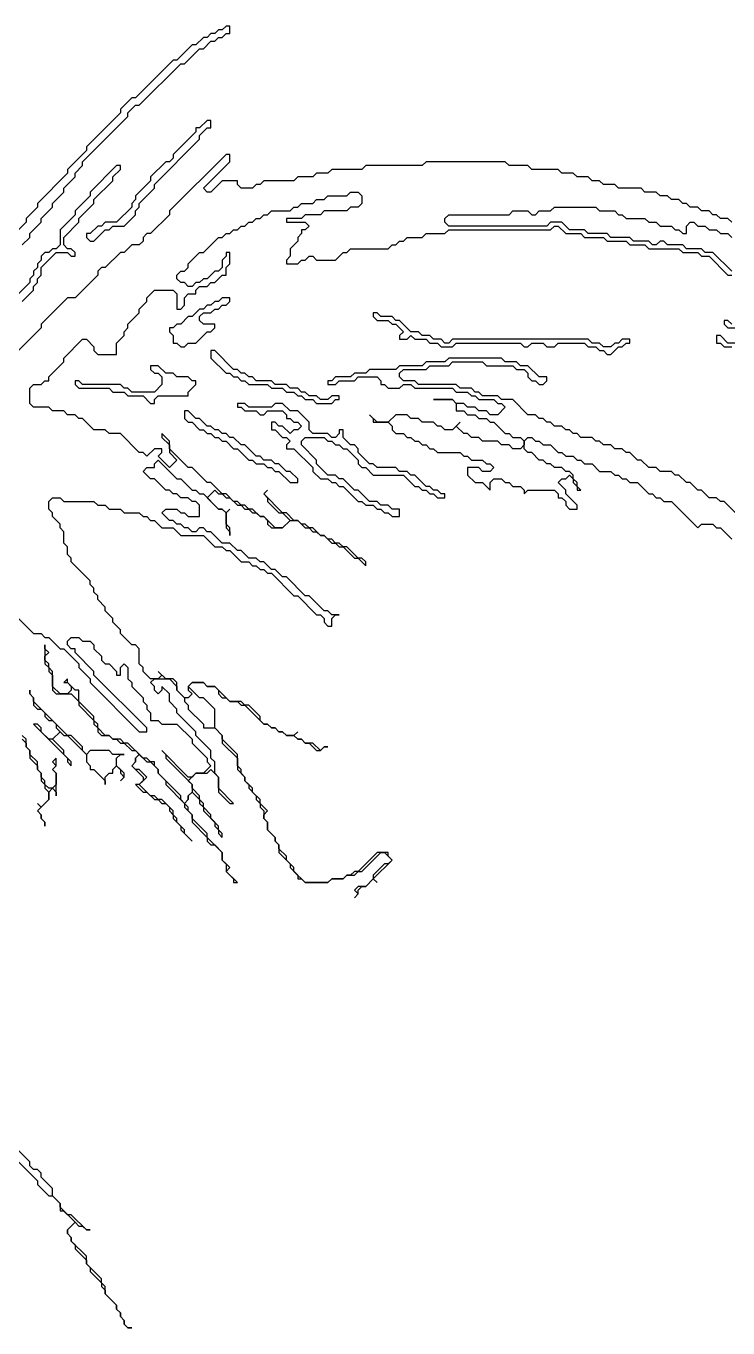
# Model space of a CAD drawing. Header units: metres. Extents: x 0 to 100, y 0 to 128.
# Drawn here: x 42.23 to 46.88, y 119.43 to 128.05 of the extents above; entities that cross this region are included whole.
import ezdxf

# ---------------------------------------------------------------- set-up
doc = ezdxf.new("R2010")
doc.units = ezdxf.units.M

msp = doc.modelspace()

# ---------------------------------------------------------------- linework, layer by layer
for points in [[(42.2, 126.6), (42.25, 126.65), (42.25, 126.675), (42.325, 126.75), (42.325, 126.775), (42.4, 126.85), (42.4, 126.875), (42.475, 126.95), (42.475, 126.975), (42.55, 127.05), (42.55, 127.075), (42.6, 127.125), (42.6, 127.15), (42.9, 127.45), (42.9, 127.475), (42.95, 127.525), (42.975, 127.525), (43.25, 127.8), (43.275, 127.8), (43.375, 127.9), (43.4, 127.9), (43.45, 127.95), (43.475, 127.95), (43.5, 127.975), (43.525, 127.975), (43.55, 128), (43.575, 128), (43.575, 128.05), (43.55, 128.05), (43.525, 128.025), (43.5, 128.025), (43.475, 128), (43.45, 128), (43.425, 127.975), (43.4, 127.975), (43.35, 127.925), (43.325, 127.925), (43.225, 127.825), (43.2, 127.825), (42.95, 127.575), (42.925, 127.575), (42.85, 127.5), (42.85, 127.475), (42.625, 127.25), (42.625, 127.225), (42.5, 127.1), (42.5, 127.075), (42.3, 126.875), (42.3, 126.85), (42.225, 126.775), (42.225, 126.75), (42.075, 126.6)], [(46.9, 126.75), (46.875, 126.775), (46.825, 126.775), (46.8, 126.8), (46.775, 126.8), (46.75, 126.825), (46.7, 126.825), (46.675, 126.85), (46.625, 126.85), (46.6, 126.875), (46.575, 126.875), (46.55, 126.9), (46.5, 126.9), (46.475, 126.925), (46.425, 126.925), (46.4, 126.95), (46.325, 126.95), (46.3, 126.975), (46.15, 126.975), (46.125, 127), (46.05, 127), (46.025, 127.025), (45.975, 127.025), (45.95, 127.05), (45.875, 127.05), (45.85, 127.075), (45.775, 127.075), (45.75, 127.1), (45.575, 127.1), (45.55, 127.125), (45.425, 127.125), (45.4, 127.15), (44.875, 127.15), (44.85, 127.125), (44.475, 127.125), (44.45, 127.1), (44.25, 127.1), (44.225, 127.075), (44.15, 127.075), (44.125, 127.05), (44.025, 127.05), (44, 127.025), (43.8, 127.025), (43.775, 127), (43.75, 127), (43.725, 126.975), (43.65, 126.975), (43.625, 127), (43.625, 127.025), (43.525, 127.025), (43.45, 126.95), (43.425, 126.95), (43.4, 126.975), (43.575, 127.15), (43.575, 127.2), (43.55, 127.2), (43.175, 126.825), (43.175, 126.8), (43.05, 126.675), (43.025, 126.675), (43, 126.65), (43, 126.625), (42.975, 126.6), (42.925, 126.6), (42.875, 126.55), (42.85, 126.55), (42.75, 126.45), (42.725, 126.45), (42.7, 126.425), (42.7, 126.4), (42.55, 126.25), (42.5, 126.25), (42.325, 126.075), (42.325, 126.05), (42.175, 125.9)], [(42.2, 126.225), (42.275, 126.3), (42.275, 126.325), (42.3, 126.35), (42.3, 126.375), (42.325, 126.4), (42.325, 126.45), (42.425, 126.55), (42.5, 126.55), (42.525, 126.525), (42.55, 126.525), (42.55, 126.55), (42.525, 126.575), (42.5, 126.575), (42.475, 126.6), (42.475, 126.65), (42.575, 126.75), (42.575, 126.775), (42.675, 126.875), (42.675, 126.9), (42.8, 127.025), (42.8, 127.05), (42.85, 127.1), (42.85, 127.125), (42.825, 127.125), (42.65, 126.95), (42.65, 126.925), (42.55, 126.825), (42.55, 126.8), (42.45, 126.7), (42.45, 126.6), (42.425, 126.575), (42.4, 126.575), (42.375, 126.55), (42.35, 126.55), (42.325, 126.525), (42.325, 126.5), (42.3, 126.475), (42.3, 126.45), (42.275, 126.425), (42.275, 126.4), (42.25, 126.375), (42.25, 126.35), (42.125, 126.225)], [(42.175, 124.125), (42.275, 124.025), (42.325, 124.025), (42.35, 124), (42.375, 124), (42.45, 123.925), (42.475, 123.925), (42.575, 123.825), (42.575, 123.8), (42.65, 123.725), (42.65, 123.7), (42.975, 123.375), (43.025, 123.375), (43.025, 123.4), (42.675, 123.75), (42.675, 123.775), (42.55, 123.9), (42.55, 123.925), (42.525, 123.925), (42.5, 123.95), (42.5, 123.975), (42.525, 124), (42.575, 124), (42.6, 123.975), (42.65, 123.975), (42.675, 123.95), (42.675, 123.925), (42.725, 123.875), (42.725, 123.85), (42.75, 123.825), (42.775, 123.825), (42.825, 123.775), (42.825, 123.75), (42.85, 123.75), (42.85, 123.8), (42.875, 123.825), (42.9, 123.8), (42.9, 123.725), (42.925, 123.7), (42.925, 123.675), (43, 123.6), (43, 123.575), (43.025, 123.55), (43.025, 123.525), (43.05, 123.5), (43.05, 123.45), (43.1, 123.45), (43.125, 123.425), (43.225, 123.425), (43.325, 123.325), (43.325, 123.3), (43.425, 123.2), (43.425, 123.175), (43.45, 123.15), (43.4, 123.1), (43.35, 123.1), (43.325, 123.075), (43.3, 123.075), (43.125, 123.25), (43.15, 123.225), (43.15, 123.2), (43.325, 123.025), (43.325, 122.975), (43.3, 122.95), (43.3, 122.925), (43.275, 122.9), (43.25, 122.925), (43.25, 122.95), (43.1, 123.1), (43.1, 123.125), (43.075, 123.15), (43.075, 123.175), (43.05, 123.175), (43.025, 123.2), (43, 123.2), (42.9, 123.3), (42.875, 123.3), (42.85, 123.325), (42.8, 123.325), (42.775, 123.35), (42.75, 123.35), (42.7, 123.4), (42.7, 123.425), (42.675, 123.45), (42.675, 123.475), (42.575, 123.575), (42.575, 123.65), (42.55, 123.65), (42.5, 123.7), (42.5, 123.725), (42.475, 123.7), (42.5, 123.7), (42.525, 123.675), (42.525, 123.65), (42.5, 123.625), (42.45, 123.625), (42.4, 123.675), (42.4, 123.775), (42.375, 123.8), (42.375, 123.825), (42.35, 123.85), (42.35, 123.875), (42.375, 123.9), (42.35, 123.925), (42.35, 123.95), (42.35, 123.825), (42.375, 123.8), (42.375, 123.775), (42.4, 123.75), (42.4, 123.65), (42.425, 123.625), (42.525, 123.625), (42.575, 123.575), (42.575, 123.55), (42.675, 123.45), (42.675, 123.425), (42.7, 123.4), (42.7, 123.375), (42.725, 123.35), (42.775, 123.35), (42.8, 123.325), (42.825, 123.325), (42.85, 123.3), (42.875, 123.3), (42.925, 123.25), (42.95, 123.25), (42.975, 123.225), (42.95, 123.2), (42.95, 123.175), (42.925, 123.15), (43, 123.075), (43, 123.05), (42.975, 123.025), (42.95, 123.025), (43, 122.975), (43.025, 122.975), (43.075, 122.925), (43.1, 122.925), (43.125, 122.9), (43.15, 122.9), (43.175, 122.875), (43.175, 122.85), (43.2, 122.825), (43.2, 122.8), (43.25, 122.75), (43.25, 122.725), (43.325, 122.65), (43.275, 122.7), (43.275, 122.725), (43.225, 122.775), (43.225, 122.8), (43.2, 122.825), (43.2, 122.85), (43.125, 122.925), (43.1, 122.925), (43.075, 122.95), (43.05, 122.95), (42.975, 123.025), (43.025, 123.075), (42.975, 123.125), (42.95, 123.125), (42.925, 123.15), (42.95, 123.175), (42.95, 123.2), (42.975, 123.225), (43.025, 123.175), (43.05, 123.175), (43.1, 123.125), (43.1, 123.1), (43.15, 123.05), (43.15, 123.025), (43.275, 122.9), (43.275, 122.875), (43.325, 122.825), (43.325, 122.775), (43.425, 122.675), (43.425, 122.65), (43.45, 122.625), (43.475, 122.625), (43.525, 122.575), (43.525, 122.525), (43.55, 122.5), (43.55, 122.45), (43.6, 122.4), (43.6, 122.375), (43.625, 122.375), (43.55, 122.45), (43.575, 122.475), (43.525, 122.525), (43.525, 122.575), (43.425, 122.675), (43.425, 122.7), (43.325, 122.8), (43.325, 122.825), (43.3, 122.85), (43.3, 122.875), (43.275, 122.9), (43.3, 122.925), (43.3, 122.95), (43.325, 122.975), (43.375, 122.925), (43.375, 122.9), (43.4, 122.875), (43.4, 122.85), (43.475, 122.775), (43.475, 122.75), (43.5, 122.725), (43.5, 122.7), (43.525, 122.675), (43.525, 122.7), (43.5, 122.725), (43.5, 122.75), (43.45, 122.8), (43.45, 122.825), (43.4, 122.875), (43.4, 122.9), (43.375, 122.925), (43.375, 122.95), (43.325, 123), (43.325, 123.025), (43.3, 123.05), (43.35, 123.1), (43.425, 123.1), (43.45, 123.125), (43.5, 123.075), (43.5, 122.975), (43.575, 122.9), (43.6, 122.9), (43.5, 123), (43.5, 123.075), (43.475, 123.1), (43.475, 123.175), (43.45, 123.2), (43.45, 123.25), (43.35, 123.35), (43.35, 123.375), (43.225, 123.5), (43.225, 123.525), (43.175, 123.575), (43.175, 123.625), (43.125, 123.675), (43.125, 123.65), (43.1, 123.625), (43.075, 123.65), (43.075, 123.675), (43.05, 123.7), (43.075, 123.725), (43.175, 123.725), (43.225, 123.675), (43.225, 123.65), (43.275, 123.6), (43.275, 123.575), (43.3, 123.55), (43.3, 123.525), (43.4, 123.425), (43.4, 123.4), (43.475, 123.4), (43.525, 123.35), (43.525, 123.3), (43.625, 123.2), (43.625, 123.125), (43.675, 123.075), (43.675, 123.05), (43.7, 123.025), (43.7, 123), (43.75, 122.95), (43.75, 122.925), (43.775, 122.9), (43.775, 122.875), (43.8, 122.85), (43.8, 122.8), (43.825, 122.775), (43.825, 122.725), (43.875, 122.675), (43.875, 122.65), (43.9, 122.625), (43.9, 122.575), (43.975, 122.5), (43.975, 122.475), (44.025, 122.425), (44.025, 122.4), (44.05, 122.4), (44.075, 122.375), (44.225, 122.375), (44.25, 122.4), (44.325, 122.4), (44.35, 122.425), (44.4, 122.425), (44.425, 122.45), (44.45, 122.45), (44.575, 122.575), (44.6, 122.575), (44.65, 122.525), (44.625, 122.5), (44.6, 122.5), (44.525, 122.425), (44.525, 122.4), (44.475, 122.35), (44.425, 122.35), (44.4, 122.325), (44.425, 122.3), (44.4, 122.275), (44.425, 122.3), (44.425, 122.325), (44.45, 122.35), (44.475, 122.35), (44.525, 122.4), (44.55, 122.375), (44.525, 122.4), (44.65, 122.525), (44.625, 122.55), (44.625, 122.575), (44.55, 122.575), (44.425, 122.45), (44.4, 122.45), (44.375, 122.425), (44.35, 122.425), (44.325, 122.4), (44.25, 122.4), (44.225, 122.375), (44.075, 122.375), (44, 122.45), (44, 122.475), (43.95, 122.525), (43.95, 122.55), (43.9, 122.6), (43.9, 122.625), (43.875, 122.65), (43.875, 122.675), (43.825, 122.725), (43.825, 122.775), (43.8, 122.8), (43.8, 122.825), (43.825, 122.85), (43.775, 122.9), (43.775, 122.925), (43.725, 122.975), (43.725, 123), (43.675, 123.05), (43.675, 123.075), (43.65, 123.1), (43.65, 123.125), (43.625, 123.15), (43.625, 123.225), (43.525, 123.325), (43.525, 123.35), (43.475, 123.4), (43.475, 123.525), (43.4, 123.6), (43.375, 123.6), (43.3, 123.675), (43.325, 123.7), (43.4, 123.7), (43.425, 123.675), (43.475, 123.675), (43.5, 123.65), (43.5, 123.625), (43.525, 123.6), (43.55, 123.6), (43.575, 123.575), (43.625, 123.575), (43.65, 123.55), (43.675, 123.55), (43.8, 123.425), (43.825, 123.425), (43.85, 123.4), (43.875, 123.4), (43.9, 123.375), (43.925, 123.375), (43.95, 123.35), (44, 123.35), (44.025, 123.325), (44.05, 123.325), (44.075, 123.3), (44.1, 123.3), (44.15, 123.25), (44.175, 123.25), (44.2, 123.275), (44.225, 123.275), (44.2, 123.275), (44.175, 123.25), (44.125, 123.3), (44.075, 123.3), (44.05, 123.325), (44.025, 123.325), (44, 123.35), (44.025, 123.375), (44, 123.35), (43.95, 123.35), (43.925, 123.375), (43.9, 123.375), (43.875, 123.4), (43.85, 123.4), (43.825, 123.425), (43.8, 123.425), (43.775, 123.45), (43.775, 123.475), (43.7, 123.55), (43.675, 123.55), (43.65, 123.575), (43.575, 123.575), (43.475, 123.675), (43.425, 123.675), (43.4, 123.7), (43.325, 123.7), (43.3, 123.675), (43.3, 123.65), (43.325, 123.625), (43.3, 123.6), (43.275, 123.6), (43.225, 123.65), (43.225, 123.7), (43.2, 123.725), (43.15, 123.725), (43.1, 123.775), (43.125, 123.75), (43.1, 123.725), (43.05, 123.725), (43, 123.775), (43, 123.8), (42.975, 123.825), (42.975, 123.925), (42.95, 123.95), (42.925, 123.95), (42.85, 124.025), (42.85, 124.05), (42.8, 124.1), (42.8, 124.125), (42.75, 124.175), (42.75, 124.2), (42.7, 124.25), (42.7, 124.275), (42.675, 124.3), (42.675, 124.325), (42.65, 124.35), (42.65, 124.375), (42.525, 124.5), (42.525, 124.525), (42.5, 124.55), (42.5, 124.6), (42.475, 124.625), (42.475, 124.7), (42.45, 124.725), (42.45, 124.75), (42.4, 124.8), (42.4, 124.825), (42.375, 124.85), (42.375, 124.9), (42.4, 124.925), (42.45, 124.925), (42.475, 124.9), (42.675, 124.9), (42.7, 124.875), (42.75, 124.875), (42.775, 124.85), (42.85, 124.85), (42.875, 124.825), (42.975, 124.825), (43, 124.8), (43.025, 124.8), (43.05, 124.775), (43.075, 124.775), (43.125, 124.725), (43.2, 124.725), (43.25, 124.675), (43.4, 124.675), (43.475, 124.6), (43.525, 124.6), (43.55, 124.575), (43.575, 124.575), (43.65, 124.5), (43.7, 124.5), (43.725, 124.475), (43.75, 124.475), (43.775, 124.45), (43.8, 124.45), (43.825, 124.425), (43.85, 124.425), (44, 124.275), (44.025, 124.275), (44.15, 124.15), (44.175, 124.15), (44.2, 124.125), (44.2, 124.1), (44.225, 124.075), (44.25, 124.075), (44.25, 124.125), (44.275, 124.15), (44.3, 124.15), (44.25, 124.15), (44.225, 124.175), (44.2, 124.175), (44.1, 124.275), (44.075, 124.275), (43.95, 124.4), (43.925, 124.4), (43.875, 124.45), (43.85, 124.45), (43.8, 124.5), (43.775, 124.5), (43.75, 124.525), (43.7, 124.525), (43.65, 124.575), (43.625, 124.575), (43.575, 124.625), (43.525, 124.625), (43.45, 124.7), (43.425, 124.7), (43.4, 124.725), (43.375, 124.725), (43.35, 124.7), (43.325, 124.7), (43.3, 124.725), (43.275, 124.725), (43.25, 124.75), (43.225, 124.75), (43.2, 124.775), (43.175, 124.775), (43.125, 124.825), (43.15, 124.85), (43.225, 124.85), (43.25, 124.825), (43.275, 124.825), (43.3, 124.8), (43.375, 124.8), (43.375, 124.875), (43.35, 124.9), (43.325, 124.9), (43.3, 124.925), (43.25, 124.925), (43.225, 124.95), (43.2, 124.95), (43.175, 124.975), (43.15, 124.975), (43.075, 125.05), (43.05, 125.05), (43, 125.1), (43.025, 125.125), (43.075, 125.125), (43.075, 125.15), (43.1, 125.175), (43.225, 125.05), (43.25, 125.05), (43.325, 124.975), (43.35, 124.975), (43.375, 124.95), (43.4, 124.95), (43.5, 124.85), (43.525, 124.85), (43.55, 124.825), (43.55, 124.725), (43.575, 124.7), (43.575, 124.675), (43.575, 124.725), (43.55, 124.75), (43.55, 124.825), (43.575, 124.85), (43.55, 124.825), (43.525, 124.85), (43.5, 124.85), (43.425, 124.925), (43.475, 124.975), (43.5, 124.95), (43.525, 124.95), (43.55, 124.925), (43.575, 124.925), (43.625, 124.875), (43.65, 124.875), (43.675, 124.85), (43.7, 124.85), (43.725, 124.825), (43.75, 124.825), (43.775, 124.8), (43.8, 124.8), (43.825, 124.775), (43.825, 124.75), (43.85, 124.725), (43.925, 124.725), (43.975, 124.775), (44.025, 124.775), (44.075, 124.725), (44.1, 124.725), (44.125, 124.7), (44.15, 124.7), (44.175, 124.675), (44.2, 124.675), (44.25, 124.625), (44.275, 124.625), (44.3, 124.6), (44.325, 124.6), (44.4, 124.525), (44.425, 124.525), (44.475, 124.475), (44.475, 124.5), (44.45, 124.525), (44.425, 124.525), (44.35, 124.6), (44.325, 124.6), (44.3, 124.625), (44.275, 124.625), (44.25, 124.65), (44.225, 124.65), (44.2, 124.675), (44.175, 124.675), (44.125, 124.725), (44.1, 124.725), (44.075, 124.75), (44.05, 124.75), (44.025, 124.775), (44, 124.775), (43.95, 124.825), (43.925, 124.825), (43.8, 124.95), (43.825, 124.975), (43.8, 124.95), (43.825, 124.925), (43.825, 124.9), (43.9, 124.825), (43.925, 124.825), (43.975, 124.775), (43.925, 124.725), (43.875, 124.725), (43.8, 124.8), (43.775, 124.8), (43.725, 124.85), (43.7, 124.85), (43.675, 124.875), (43.65, 124.875), (43.625, 124.9), (43.6, 124.9), (43.55, 124.95), (43.525, 124.95), (43.45, 125.025), (43.425, 125.025), (43.325, 125.125), (43.3, 125.125), (43.175, 125.25), (43.175, 125.3), (43.125, 125.35), (43.125, 125.325), (43.175, 125.275), (43.175, 125.225), (43.225, 125.175), (43.175, 125.125), (43.1, 125.2), (43.125, 125.225), (43.125, 125.25), (43.075, 125.25), (43.025, 125.2), (43, 125.225), (42.975, 125.225), (42.85, 125.35), (42.775, 125.35), (42.75, 125.375), (42.675, 125.375), (42.6, 125.45), (42.575, 125.45), (42.55, 125.475), (42.5, 125.475), (42.475, 125.5), (42.4, 125.5), (42.375, 125.525), (42.275, 125.525), (42.25, 125.55), (42.25, 125.65), (42.275, 125.675), (42.325, 125.675), (42.35, 125.7), (42.375, 125.7), (42.375, 125.725), (42.475, 125.825), (42.475, 125.85), (42.6, 125.975), (42.625, 125.975), (42.675, 125.925), (42.675, 125.9), (42.7, 125.875), (42.825, 125.875), (42.825, 125.95), (42.875, 126), (42.875, 126.025), (42.9, 126.05), (42.9, 126.075), (42.975, 126.15), (42.975, 126.175), (43.025, 126.225), (43.025, 126.25), (43.075, 126.3), (43.2, 126.3), (43.225, 126.275), (43.225, 126.175), (43.25, 126.175), (43.275, 126.2), (43.275, 126.25), (43.3, 126.275), (43.35, 126.275), (43.35, 126.3), (43.375, 126.325), (43.425, 126.325), (43.45, 126.35), (43.475, 126.35), (43.525, 126.4), (43.55, 126.4), (43.55, 126.45), (43.575, 126.475), (43.575, 126.55), (43.55, 126.55), (43.55, 126.525), (43.525, 126.5), (43.525, 126.45), (43.5, 126.425), (43.475, 126.425), (43.425, 126.375), (43.4, 126.375), (43.375, 126.35), (43.35, 126.35), (43.325, 126.325), (43.3, 126.325), (43.275, 126.35), (43.25, 126.35), (43.225, 126.375), (43.225, 126.4), (43.25, 126.425), (43.275, 126.425), (43.3, 126.45), (43.3, 126.475), (43.375, 126.55), (43.4, 126.55), (43.5, 126.65), (43.525, 126.65), (43.55, 126.675), (43.575, 126.675), (43.6, 126.7), (43.625, 126.7), (43.65, 126.725), (43.675, 126.725), (43.7, 126.75), (43.725, 126.75), (43.75, 126.775), (43.775, 126.775), (43.8, 126.8), (43.825, 126.8), (43.85, 126.825), (43.975, 126.825), (44, 126.85), (44.025, 126.85), (44.05, 126.875), (44.125, 126.875), (44.15, 126.9), (44.2, 126.9), (44.225, 126.925), (44.35, 126.925), (44.375, 126.95), (44.425, 126.95), (44.45, 126.925), (44.45, 126.875), (44.425, 126.85), (44.375, 126.85), (44.35, 126.825), (44.2, 126.825), (44.175, 126.8), (44.075, 126.8), (44.05, 126.775), (43.95, 126.775), (43.95, 126.75), (44.075, 126.75), (44.1, 126.725), (44.075, 126.7), (44.05, 126.7), (44.05, 126.675), (44.025, 126.65), (44.025, 126.625), (43.975, 126.575), (43.975, 126.525), (43.95, 126.5), (43.95, 126.475), (44.025, 126.475), (44.05, 126.5), (44.075, 126.5), (44.1, 126.525), (44.125, 126.525), (44.15, 126.5), (44.275, 126.5), (44.325, 126.55), (44.35, 126.55), (44.375, 126.575), (44.625, 126.575), (44.65, 126.6), (44.675, 126.6), (44.7, 126.625), (44.725, 126.625), (44.75, 126.65), (44.85, 126.65), (44.875, 126.675), (45, 126.675), (45.025, 126.7), (45.7, 126.7), (45.725, 126.725), (45.75, 126.725), (45.8, 126.675), (45.9, 126.675), (45.925, 126.65), (46.05, 126.65), (46.075, 126.625), (46.2, 126.625), (46.225, 126.6), (46.325, 126.6), (46.35, 126.575), (46.55, 126.575), (46.575, 126.55), (46.675, 126.55), (46.7, 126.525), (46.75, 126.525), (46.875, 126.4), (46.9, 126.4)], [(46.9, 126.425), (46.775, 126.55), (46.725, 126.55), (46.7, 126.575), (46.6, 126.575), (46.575, 126.6), (46.475, 126.6), (46.45, 126.625), (46.425, 126.625), (46.4, 126.6), (46.375, 126.6), (46.35, 126.625), (46.25, 126.625), (46.225, 126.65), (46.1, 126.65), (46.075, 126.675), (45.95, 126.675), (45.925, 126.7), (45.825, 126.7), (45.775, 126.75), (45.7, 126.75), (45.675, 126.725), (45.025, 126.725), (45, 126.75), (45, 126.775), (45.025, 126.8), (45.425, 126.8), (45.45, 126.825), (45.55, 126.825), (45.575, 126.8), (45.6, 126.8), (45.625, 126.825), (45.7, 126.825), (45.725, 126.85), (46, 126.85), (46.025, 126.825), (46.125, 126.825), (46.15, 126.8), (46.175, 126.8), (46.2, 126.775), (46.325, 126.775), (46.35, 126.75), (46.4, 126.75), (46.425, 126.725), (46.5, 126.725), (46.525, 126.7), (46.55, 126.7), (46.575, 126.675), (46.6, 126.675), (46.6, 126.725), (46.625, 126.75), (46.65, 126.75), (46.675, 126.725), (46.725, 126.725), (46.75, 126.7), (46.8, 126.7), (46.825, 126.675), (46.875, 126.675), (46.9, 126.65)], [(46.9, 126.075), (46.875, 126.1), (46.85, 126.1), (46.85, 126.075), (46.875, 126.05), (46.925, 126.05)], [(46.925, 125.95), (46.875, 125.95), (46.825, 126), (46.8, 126), (46.8, 125.95), (46.825, 125.95), (46.85, 125.925), (46.9, 125.925)], [(46.925, 124.825), (46.85, 124.9), (46.825, 124.9), (46.8, 124.925), (46.75, 124.925), (46.7, 124.975), (46.675, 124.975), (46.625, 125.025), (46.6, 125.025), (46.55, 125.075), (46.525, 125.075), (46.5, 125.1), (46.425, 125.1), (46.4, 125.125), (46.35, 125.125), (46.3, 125.175), (46.275, 125.175), (46.225, 125.225), (46.2, 125.225), (46.175, 125.25), (46.125, 125.25), (46.1, 125.275), (46.05, 125.275), (46.025, 125.3), (46, 125.3), (45.975, 125.325), (45.9, 125.325), (45.875, 125.35), (45.85, 125.35), (45.825, 125.375), (45.8, 125.375), (45.775, 125.4), (45.725, 125.4), (45.7, 125.425), (45.675, 125.425), (45.65, 125.45), (45.625, 125.45), (45.6, 125.475), (45.55, 125.475), (45.45, 125.575), (45.375, 125.575), (45.35, 125.6), (45.25, 125.6), (45.225, 125.625), (45.2, 125.625), (45.175, 125.65), (45.1, 125.65), (45.075, 125.675), (44.825, 125.675), (44.8, 125.7), (44.725, 125.7), (44.7, 125.725), (44.7, 125.75), (44.725, 125.775), (44.875, 125.775), (44.9, 125.8), (45.025, 125.8), (45.05, 125.825), (45.25, 125.825), (45.275, 125.8), (45.45, 125.8), (45.475, 125.775), (45.525, 125.775), (45.55, 125.75), (45.55, 125.725), (45.575, 125.7), (45.6, 125.7), (45.625, 125.675), (45.65, 125.675), (45.675, 125.7), (45.675, 125.725), (45.625, 125.725), (45.55, 125.8), (45.5, 125.8), (45.475, 125.825), (45.4, 125.825), (45.375, 125.85), (45.025, 125.85), (45, 125.825), (44.875, 125.825), (44.85, 125.8), (44.7, 125.8), (44.675, 125.775), (44.5, 125.775), (44.475, 125.75), (44.4, 125.75), (44.375, 125.725), (44.275, 125.725), (44.25, 125.7), (44.225, 125.7), (44.225, 125.675), (44.275, 125.675), (44.3, 125.7), (44.4, 125.7), (44.425, 125.725), (44.55, 125.725), (44.575, 125.7), (44.575, 125.675), (44.6, 125.675), (44.625, 125.65), (44.7, 125.65), (44.725, 125.675), (44.775, 125.675), (44.8, 125.65), (45.05, 125.65), (45.075, 125.625), (45.15, 125.625), (45.175, 125.6), (45.2, 125.6), (45.225, 125.575), (45.325, 125.575), (45.35, 125.55), (45.375, 125.55), (45.4, 125.525), (45.35, 125.475), (45.3, 125.475), (45.275, 125.5), (45.225, 125.5), (45.2, 125.525), (45.15, 125.525), (45.125, 125.55), (45.075, 125.55), (45.05, 125.575), (44.925, 125.575), (45.05, 125.575), (45.075, 125.55), (45.075, 125.5), (45.125, 125.5), (45.15, 125.475), (45.2, 125.475), (45.225, 125.45), (45.275, 125.45), (45.3, 125.425), (45.325, 125.425), (45.4, 125.35), (45.425, 125.35), (45.45, 125.325), (45.5, 125.325), (45.525, 125.3), (45.525, 125.275), (45.5, 125.25), (45.45, 125.25), (45.425, 125.275), (45.375, 125.275), (45.35, 125.3), (45.25, 125.3), (45.225, 125.325), (45.175, 125.325), (45.15, 125.35), (45.125, 125.35), (45.075, 125.4), (45.1, 125.425), (45.05, 125.375), (45, 125.375), (44.975, 125.4), (44.95, 125.4), (44.925, 125.425), (44.85, 125.425), (44.825, 125.45), (44.775, 125.45), (44.75, 125.475), (44.675, 125.475), (44.625, 125.425), (44.55, 125.425), (44.5, 125.475), (44.525, 125.45), (44.525, 125.425), (44.625, 125.425), (44.65, 125.4), (44.65, 125.375), (44.675, 125.35), (44.725, 125.35), (44.75, 125.325), (44.775, 125.325), (44.8, 125.3), (44.825, 125.3), (44.85, 125.275), (44.875, 125.275), (44.9, 125.25), (44.925, 125.25), (44.95, 125.225), (45.1, 125.225), (45.125, 125.2), (45.15, 125.2), (45.175, 125.175), (45.25, 125.175), (45.275, 125.15), (45.3, 125.15), (45.325, 125.125), (45.3, 125.1), (45.25, 125.1), (45.225, 125.125), (45.15, 125.125), (45.15, 125.075), (45.2, 125.025), (45.25, 125.025), (45.3, 124.975), (45.3, 125.025), (45.325, 125.05), (45.375, 125.05), (45.4, 125.025), (45.425, 125.025), (45.45, 125), (45.5, 125), (45.525, 124.975), (45.525, 124.95), (45.55, 124.975), (45.725, 124.975), (45.75, 124.95), (45.75, 124.925), (45.775, 124.925), (45.8, 124.9), (45.8, 124.875), (45.825, 124.85), (45.875, 124.85), (45.875, 124.875), (45.8, 124.95), (45.8, 124.975), (45.75, 125.025), (45.775, 125.05), (45.8, 125.05), (45.825, 125.075), (45.85, 125.05), (45.85, 125.025), (45.875, 125), (45.875, 124.975), (45.9, 124.975), (45.875, 125), (45.875, 125.025), (45.85, 125.05), (45.85, 125.075), (45.825, 125.1), (45.8, 125.1), (45.775, 125.125), (45.725, 125.125), (45.7, 125.15), (45.675, 125.15), (45.65, 125.175), (45.625, 125.175), (45.575, 125.225), (45.55, 125.225), (45.525, 125.25), (45.525, 125.3), (45.55, 125.325), (45.575, 125.325), (45.6, 125.3), (45.625, 125.3), (45.65, 125.275), (45.7, 125.275), (45.75, 125.225), (45.775, 125.225), (45.8, 125.2), (45.85, 125.2), (45.875, 125.175), (45.9, 125.175), (45.925, 125.15), (45.975, 125.15), (46.025, 125.1), (46.1, 125.1), (46.125, 125.075), (46.15, 125.075), (46.175, 125.05), (46.2, 125.05), (46.225, 125.025), (46.275, 125.025), (46.35, 124.95), (46.375, 124.95), (46.4, 124.925), (46.425, 124.925), (46.45, 124.9), (46.5, 124.9), (46.675, 124.725), (46.7, 124.75), (46.775, 124.75), (46.8, 124.725), (46.825, 124.725), (46.9, 124.65)], [(42.2, 123.325), (42.225, 123.3), (42.225, 123.275), (42.25, 123.25), (42.25, 123.2), (42.3, 123.15), (42.3, 123.125), (42.325, 123.1), (42.325, 123.05), (42.35, 123.025), (42.35, 123), (42.375, 122.975), (42.375, 122.925), (42.325, 122.875), (42.3, 122.9), (42.325, 122.875), (42.3, 122.85), (42.325, 122.825), (42.325, 122.8), (42.35, 122.775), (42.35, 122.75), (42.35, 122.775), (42.325, 122.8), (42.325, 122.825), (42.3, 122.85), (42.375, 122.925), (42.375, 122.975), (42.4, 123), (42.425, 122.975), (42.425, 122.95), (42.425, 123.1), (42.4, 123.125), (42.425, 123.15), (42.425, 123.2), (42.4, 123.175), (42.425, 123.15), (42.4, 123.125), (42.425, 123.1), (42.425, 123.025), (42.4, 123), (42.375, 123), (42.35, 123.025), (42.35, 123.05), (42.325, 123.075), (42.325, 123.1), (42.3, 123.125), (42.3, 123.175), (42.25, 123.225), (42.25, 123.25), (42.225, 123.275), (42.225, 123.325), (42.2, 123.35)], [(42.15, 120.55), (42.3, 120.4), (42.3, 120.375), (42.375, 120.3), (42.4, 120.3), (42.45, 120.25), (42.45, 120.2), (42.475, 120.2), (42.55, 120.125), (42.5, 120.075), (42.5, 120.05), (42.525, 120.025), (42.525, 120), (42.55, 119.975), (42.55, 119.95), (42.625, 119.875), (42.625, 119.85), (42.65, 119.825), (42.65, 119.8), (42.725, 119.725), (42.725, 119.7), (42.75, 119.675), (42.75, 119.65), (42.825, 119.575), (42.825, 119.55), (42.85, 119.525), (42.85, 119.5), (42.875, 119.475), (42.875, 119.45), (42.9, 119.425), (42.925, 119.425), (42.9, 119.425), (42.875, 119.45), (42.875, 119.475), (42.85, 119.5), (42.85, 119.525), (42.825, 119.55), (42.825, 119.575), (42.75, 119.65), (42.75, 119.7), (42.725, 119.725), (42.725, 119.75), (42.625, 119.85), (42.625, 119.9), (42.525, 120), (42.525, 120.025), (42.5, 120.05), (42.5, 120.075), (42.55, 120.125), (42.575, 120.1), (42.6, 120.1), (42.625, 120.075), (42.65, 120.075), (42.625, 120.075), (42.525, 120.175), (42.5, 120.175), (42.45, 120.225), (42.45, 120.25), (42.4, 120.3), (42.4, 120.35), (42.325, 120.425), (42.325, 120.45), (42.3, 120.475), (42.275, 120.475), (42.25, 120.5), (42.25, 120.525), (42.15, 120.625)]]:
    msp.add_lwpolyline(points)
for points in [[(43.425, 127.425), (43.375, 127.375), (43.35, 127.375), (43.35, 127.35), (43.2, 127.2), (43.2, 127.175), (43.175, 127.15), (43.15, 127.15), (43.05, 127.05), (43.05, 127.025), (42.95, 126.925), (42.95, 126.9), (42.925, 126.875), (42.925, 126.85), (42.825, 126.75), (42.75, 126.75), (42.725, 126.725), (42.7, 126.725), (42.65, 126.675), (42.625, 126.675), (42.625, 126.65), (42.65, 126.625), (42.675, 126.625), (42.75, 126.7), (42.775, 126.7), (42.8, 126.725), (42.875, 126.725), (42.95, 126.8), (42.95, 126.825), (42.975, 126.85), (42.975, 126.875), (43.075, 126.975), (43.075, 127), (43.375, 127.3), (43.375, 127.325), (43.425, 127.375), (43.45, 127.375), (43.45, 127.425)], [(43.525, 126.25), (43.5, 126.225), (43.475, 126.225), (43.45, 126.2), (43.425, 126.2), (43.4, 126.175), (43.375, 126.175), (43.325, 126.125), (43.3, 126.125), (43.25, 126.075), (43.225, 126.075), (43.2, 126.05), (43.175, 126.05), (43.175, 126.025), (43.2, 126), (43.2, 125.95), (43.225, 125.95), (43.25, 125.925), (43.275, 125.925), (43.3, 125.95), (43.35, 125.95), (43.425, 126.025), (43.45, 126.025), (43.475, 126.05), (43.475, 126.075), (43.4, 126.075), (43.375, 126.1), (43.375, 126.125), (43.4, 126.15), (43.45, 126.15), (43.475, 126.175), (43.5, 126.175), (43.525, 126.2), (43.55, 126.2), (43.575, 126.225), (43.575, 126.25)], [(44.525, 126.15), (44.525, 126.125), (44.55, 126.1), (44.625, 126.1), (44.65, 126.075), (44.675, 126.075), (44.725, 126.025), (44.7, 126), (44.7, 125.975), (44.75, 125.975), (44.775, 126), (44.8, 125.975), (44.875, 125.975), (44.9, 125.95), (44.95, 125.95), (44.975, 125.925), (45.05, 125.925), (45.075, 125.95), (45.5, 125.95), (45.525, 125.925), (45.55, 125.925), (45.575, 125.95), (45.65, 125.95), (45.675, 125.925), (45.725, 125.925), (45.75, 125.95), (45.925, 125.95), (45.95, 125.925), (46, 125.925), (46.025, 125.9), (46.05, 125.9), (46.075, 125.875), (46.1, 125.875), (46.15, 125.925), (46.175, 125.925), (46.2, 125.95), (46.225, 125.95), (46.225, 125.975), (46.175, 125.975), (46.15, 125.95), (46.125, 125.95), (46.1, 125.925), (46.05, 125.925), (46.025, 125.95), (45.975, 125.95), (45.95, 125.975), (45.05, 125.975), (45.025, 125.95), (45, 125.95), (44.975, 125.975), (44.925, 125.975), (44.9, 126), (44.85, 126), (44.825, 126.025), (44.775, 126.025), (44.7, 126.1), (44.675, 126.1), (44.65, 126.125), (44.575, 126.125), (44.55, 126.15)], [(43.45, 125.9), (43.45, 125.85), (43.55, 125.75), (43.575, 125.75), (43.6, 125.725), (43.625, 125.725), (43.65, 125.7), (43.675, 125.7), (43.7, 125.675), (43.825, 125.675), (43.85, 125.65), (43.925, 125.65), (43.95, 125.625), (44, 125.625), (44.025, 125.6), (44.05, 125.6), (44.075, 125.575), (44.125, 125.575), (44.15, 125.55), (44.25, 125.55), (44.275, 125.575), (44.3, 125.575), (44.3, 125.6), (44.25, 125.6), (44.225, 125.575), (44.175, 125.575), (44.15, 125.6), (44.1, 125.6), (44.075, 125.625), (44.05, 125.625), (44.025, 125.65), (43.975, 125.65), (43.95, 125.675), (43.875, 125.675), (43.85, 125.7), (43.75, 125.7), (43.725, 125.725), (43.7, 125.725), (43.675, 125.75), (43.65, 125.75), (43.625, 125.775), (43.6, 125.775), (43.475, 125.9)], [(43.05, 125.8), (43.05, 125.775), (43.075, 125.75), (43.1, 125.75), (43.125, 125.725), (43.125, 125.675), (43.075, 125.625), (42.925, 125.625), (42.9, 125.65), (42.875, 125.65), (42.85, 125.675), (42.6, 125.675), (42.575, 125.7), (42.55, 125.7), (42.55, 125.675), (42.575, 125.65), (42.775, 125.65), (42.8, 125.625), (42.875, 125.625), (42.9, 125.6), (43, 125.6), (43.05, 125.55), (43.075, 125.55), (43.075, 125.575), (43.1, 125.6), (43.3, 125.6), (43.3, 125.625), (43.35, 125.675), (43.35, 125.7), (43.325, 125.7), (43.3, 125.725), (43.225, 125.725), (43.2, 125.75), (43.15, 125.75), (43.1, 125.8)], [(43.275, 125.5), (43.275, 125.45), (43.3, 125.425), (43.325, 125.425), (43.375, 125.375), (43.4, 125.375), (43.425, 125.35), (43.45, 125.35), (43.475, 125.325), (43.5, 125.325), (43.525, 125.3), (43.55, 125.3), (43.6, 125.25), (43.625, 125.25), (43.7, 125.175), (43.725, 125.175), (43.75, 125.15), (43.8, 125.15), (43.825, 125.125), (43.85, 125.125), (43.875, 125.1), (43.9, 125.1), (43.975, 125.025), (44.025, 125.025), (44.025, 125.05), (43.975, 125.1), (43.95, 125.1), (43.9, 125.15), (43.875, 125.15), (43.85, 125.175), (43.8, 125.175), (43.775, 125.2), (43.75, 125.2), (43.675, 125.275), (43.65, 125.275), (43.6, 125.325), (43.575, 125.325), (43.55, 125.35), (43.525, 125.35), (43.5, 125.375), (43.475, 125.375), (43.45, 125.4), (43.425, 125.4), (43.375, 125.45), (43.35, 125.45), (43.3, 125.5)], [(43.625, 125.55), (43.625, 125.525), (43.65, 125.525), (43.675, 125.5), (43.75, 125.5), (43.775, 125.475), (43.8, 125.475), (43.825, 125.5), (43.925, 125.5), (43.95, 125.475), (43.95, 125.45), (43.975, 125.45), (44, 125.425), (44.025, 125.425), (44.05, 125.4), (44.025, 125.375), (44, 125.375), (43.975, 125.35), (43.925, 125.4), (43.9, 125.4), (43.875, 125.425), (43.85, 125.425), (43.85, 125.375), (43.875, 125.375), (43.925, 125.325), (43.95, 125.325), (43.975, 125.3), (43.95, 125.275), (43.95, 125.25), (44, 125.25), (44.125, 125.125), (44.125, 125.1), (44.175, 125.05), (44.225, 125.05), (44.25, 125.025), (44.275, 125.025), (44.3, 125), (44.325, 125), (44.425, 124.9), (44.45, 124.9), (44.475, 124.875), (44.525, 124.875), (44.55, 124.85), (44.575, 124.85), (44.6, 124.825), (44.625, 124.825), (44.65, 124.8), (44.7, 124.8), (44.7, 124.85), (44.65, 124.85), (44.625, 124.875), (44.575, 124.875), (44.55, 124.9), (44.5, 124.9), (44.425, 124.975), (44.4, 124.975), (44.325, 125.05), (44.3, 125.05), (44.275, 125.075), (44.225, 125.075), (44.15, 125.15), (44.15, 125.175), (44.05, 125.275), (44.05, 125.3), (44.075, 125.325), (44.2, 125.325), (44.225, 125.3), (44.25, 125.3), (44.275, 125.275), (44.3, 125.275), (44.325, 125.25), (44.35, 125.25), (44.425, 125.175), (44.425, 125.15), (44.45, 125.125), (44.475, 125.125), (44.525, 125.075), (44.725, 125.075), (44.8, 125), (44.825, 125), (44.85, 124.975), (44.875, 124.975), (44.9, 124.95), (44.925, 124.95), (44.95, 124.925), (45, 124.925), (45, 124.95), (44.975, 124.95), (44.95, 124.975), (44.925, 124.975), (44.9, 125), (44.875, 125), (44.8, 125.075), (44.775, 125.075), (44.75, 125.1), (44.7, 125.1), (44.675, 125.125), (44.55, 125.125), (44.525, 125.15), (44.5, 125.15), (44.425, 125.225), (44.425, 125.25), (44.4, 125.275), (44.375, 125.275), (44.325, 125.325), (44.325, 125.375), (44.3, 125.375), (44.3, 125.35), (44.275, 125.325), (44.25, 125.325), (44.225, 125.35), (44.125, 125.35), (44.1, 125.375), (44.1, 125.425), (44.025, 125.5), (43.975, 125.5), (43.925, 125.55), (43.875, 125.55), (43.85, 125.525), (43.7, 125.525), (43.675, 125.55)], [(42.25, 123.65), (42.25, 123.625), (42.275, 123.6), (42.275, 123.55), (42.3, 123.525), (42.325, 123.525), (42.35, 123.5), (42.35, 123.475), (42.375, 123.45), (42.4, 123.45), (42.425, 123.425), (42.425, 123.4), (42.45, 123.375), (42.4, 123.325), (42.375, 123.325), (42.325, 123.375), (42.325, 123.4), (42.3, 123.425), (42.275, 123.425), (42.5, 123.2), (42.5, 123.175), (42.525, 123.15), (42.525, 123.175), (42.475, 123.225), (42.475, 123.25), (42.4, 123.325), (42.45, 123.375), (42.475, 123.35), (42.5, 123.35), (42.625, 123.225), (42.625, 123.175), (42.65, 123.15), (42.65, 123.125), (42.675, 123.125), (42.75, 123.05), (42.75, 123.025), (42.75, 123.075), (42.775, 123.1), (42.8, 123.1), (42.8, 123.125), (42.825, 123.15), (42.85, 123.125), (42.85, 123.1), (42.875, 123.075), (42.85, 123.05), (42.875, 123.075), (42.875, 123.1), (42.825, 123.15), (42.825, 123.2), (42.85, 123.225), (42.875, 123.225), (42.8, 123.225), (42.775, 123.25), (42.65, 123.25), (42.625, 123.225), (42.6, 123.25), (42.6, 123.275), (42.525, 123.35), (42.5, 123.35), (42.275, 123.575), (42.275, 123.6), (42.25, 123.625)]]:
    msp.add_lwpolyline(points, close=True)

doc.saveas('drawing.dxf')
